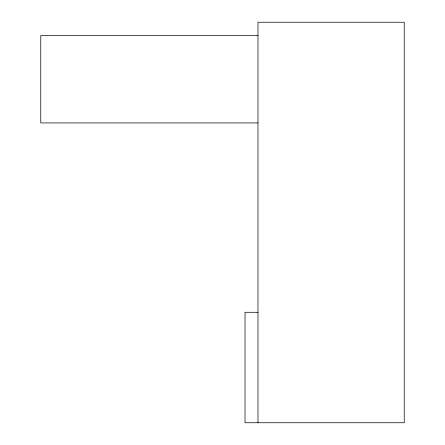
<?xml version="1.0" encoding="UTF-8"?>
<svg xmlns="http://www.w3.org/2000/svg" width="445" height="445" viewBox="0 0 445 445"><rect width="100%" height="100%" fill="white"/><g stroke="black" fill="none" stroke-linecap="round" stroke-linejoin="round"><path stroke-width="0.67" d="M257.983 35.617L40.762 35.617L40.762 122.931L257.983 122.931M257.983 312.29L245.023 312.29L245.023 422.75L404.238 422.75L404.238 22.25L257.983 22.25L257.983 422.75"/></g></svg>
